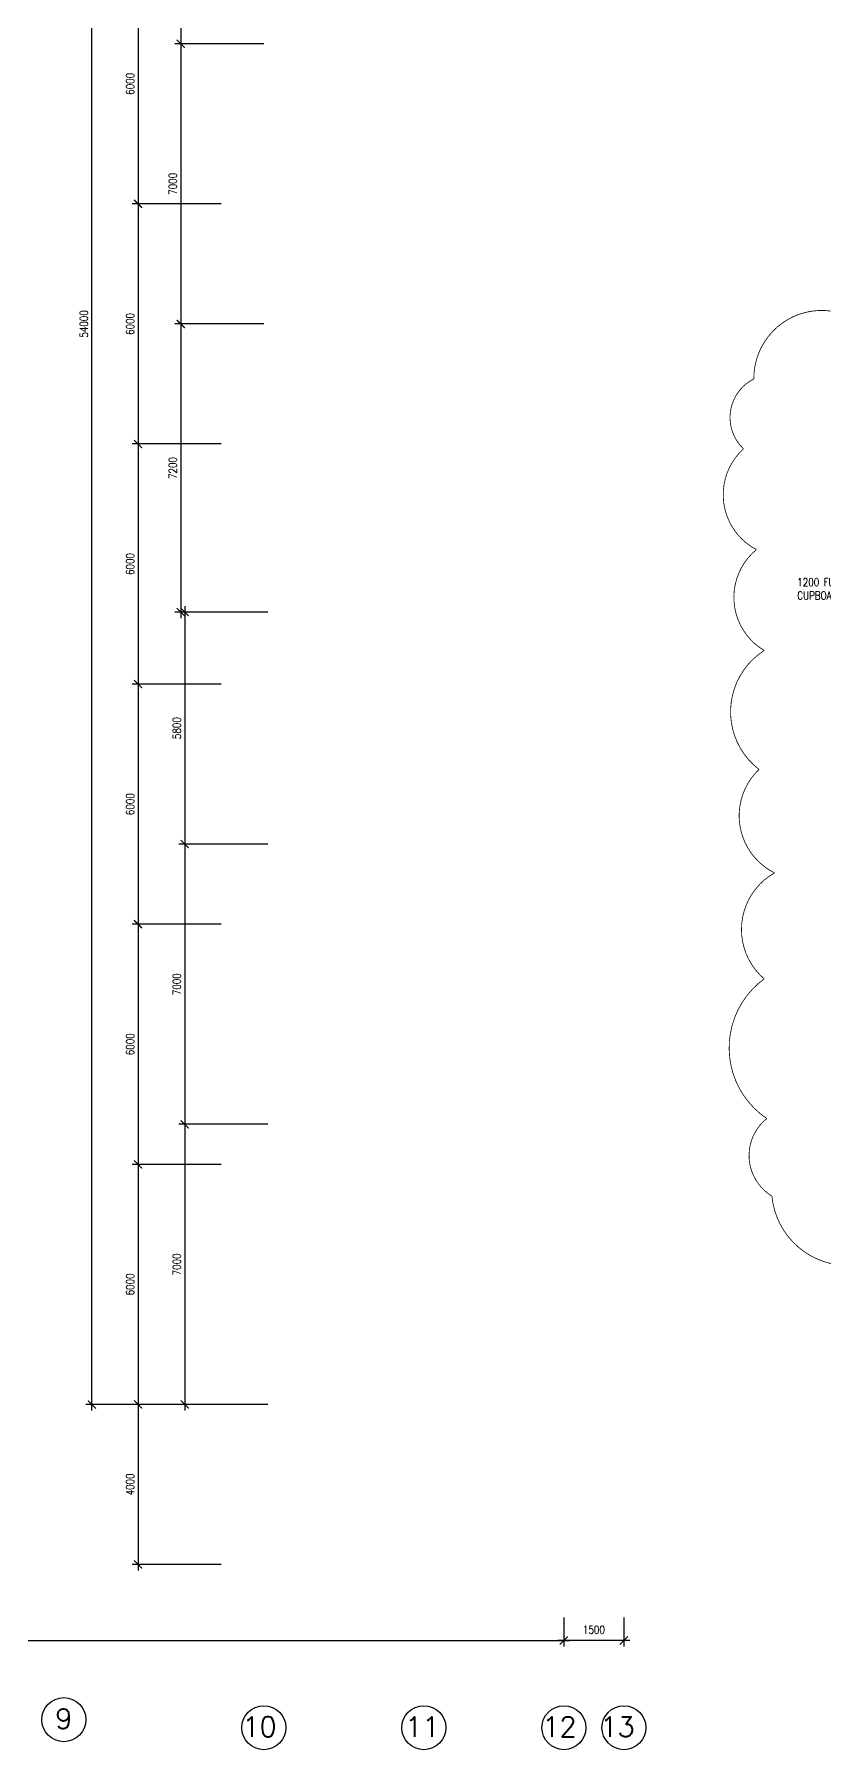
# Model space of a CAD drawing. Extents: x 2687779 to 2997471, y -863049 to -631414.
# Drawn here: x 2736478 to 2756235, y -847051 to -804187 of the extents above; entities that cross this region are included whole.
import ezdxf

# ---------------------------------------------------------------- set-up
doc = ezdxf.new("R2010")
doc.units = 0
doc.header["$LTSCALE"] = 10
doc.header["$MEASUREMENT"] = 0
doc.header["$PDMODE"] = 34
doc.layers.get('0').update_dxf_attribs({"linetype": 'CONTINUOUS'})
doc.layers.get('DEFPOINTS').update_dxf_attribs({"linetype": 'CONTINUOUS'})
for name, color, linetype in [('DIM', 7, 'CONTINUOUS'), ('FURN', 1, 'CONTINUOUS'), ('GRID-T', 7, 'CONTINUOUS'), ('RISERFUME', 1, 'CONTINUOUS')]:
    doc.layers.add(name, color=color, linetype=linetype)
doc.styles.add('DIMTEXT', font='romans.shx', dxfattribs={"width": 0.8, "height": 400})
doc.styles.add('ROMANS', font='romans.shx', dxfattribs={"width": 0.8, "height": 100})
doc.styles.get("Standard").update_dxf_attribs({"font": 'ROMANS.SHX'})
doc.dimstyles.new('STANDARD$0', dxfattribs={"dimscale": 0, "dimtxt": 8, "dimasz": 6, "dimexe": 1, "dimexo": 1, "dimgap": 3, "dimtad": 1, "dimdec": 0, "dimlfac": -1, "dimrnd": 1, "dimzin": 0, "dimdsep": 46, "dimtxsty": 'Standard', "dimcen": 0, "dimclrd": 5, "dimclre": 250, "dimadec": 0, "dimazin": 0, "dimtfac": 1, "dimtdec": 4, "dimtofl": 0, "dimtmove": 0, "dimatfit": 3, "dimfxl": 1, "dimtolj": 1, "dimtzin": 0, "dimarcsym": 0})

# ---------------------------------------------------------------- blocks, each defined once
blk = doc.blocks.new('_ARCHTICK')
at = {"color": 0, "linetype": 'ByBlock', "const_width": 0.15}
blk.add_lwpolyline([(-0.5, -0.5), (0.5, 0.5)], dxfattribs=at)
blk = doc.blocks.new('*D151')
at = {"layer": 'DEFPOINTS', "color": 0, "transparency": 16777216}
for p in [(2741296, -802424), (2739072, -808424), (2741296, -808424)]:
    blk.add_point(p, dxfattribs=at)
at = {"layer": 'DIM', "color": 7, "lineweight": -2, "transparency": 16777216}
for p, q in [((2739072, -802274), (2739072, -808574)), ((2741146, -802424), (2738922, -802424)), ((2741146, -808424), (2738922, -808424))]:
    blk.add_line(p, q, dxfattribs=at)
at = {"layer": 'DIM', "color": 7, "lineweight": -2, "transparency": 16777216, "xscale": 200, "yscale": 200, "zscale": 200}
for p, rotation in [((2739072, -802424), 90), ((2739072, -808424), 270)]:
    blk.add_blockref('_ARCHTICK', p, dxfattribs=dict(at, rotation=rotation))
at = {"layer": 'DIM', "color": 7, "transparency": 16777216, "insert": (2738872, -805424), "char_height": 200, "attachment_point": 5, "rotation": 90, "style": 'ROMANS'}
blk.add_mtext('\\A1;6000', dxfattribs=at)
blk = doc.blocks.new('*D152')
at = {"layer": 'DEFPOINTS', "color": 0, "transparency": 16777216}
for p in [(2741296, -808424), (2739072, -814424), (2741296, -814424)]:
    blk.add_point(p, dxfattribs=at)
at = {"layer": 'DIM', "color": 7, "lineweight": -2, "transparency": 16777216}
for p, q in [((2739072, -808274), (2739072, -814574)), ((2741146, -808424), (2738922, -808424)), ((2741146, -814424), (2738922, -814424))]:
    blk.add_line(p, q, dxfattribs=at)
at = {"layer": 'DIM', "color": 7, "lineweight": -2, "transparency": 16777216, "xscale": 200, "yscale": 200, "zscale": 200}
for p, rotation in [((2739072, -808424), 90), ((2739072, -814424), 270)]:
    blk.add_blockref('_ARCHTICK', p, dxfattribs=dict(at, rotation=rotation))
at = {"layer": 'DIM', "color": 7, "transparency": 16777216, "insert": (2738872, -811424), "char_height": 200, "attachment_point": 5, "rotation": 90, "style": 'ROMANS'}
blk.add_mtext('\\A1;6000', dxfattribs=at)
blk = doc.blocks.new('*D153')
at = {"layer": 'DEFPOINTS', "color": 0, "transparency": 16777216}
for p in [(2741296, -814424), (2739072, -820424), (2741296, -820424)]:
    blk.add_point(p, dxfattribs=at)
at = {"layer": 'DIM', "color": 7, "lineweight": -2, "transparency": 16777216}
for p, q in [((2739072, -814274), (2739072, -820574)), ((2741146, -814424), (2738922, -814424)), ((2741146, -820424), (2738922, -820424))]:
    blk.add_line(p, q, dxfattribs=at)
at = {"layer": 'DIM', "color": 7, "lineweight": -2, "transparency": 16777216, "xscale": 200, "yscale": 200, "zscale": 200}
for p, rotation in [((2739072, -814424), 90), ((2739072, -820424), 270)]:
    blk.add_blockref('_ARCHTICK', p, dxfattribs=dict(at, rotation=rotation))
at = {"layer": 'DIM', "color": 7, "transparency": 16777216, "insert": (2738872, -817424), "char_height": 200, "attachment_point": 5, "rotation": 90, "style": 'ROMANS'}
blk.add_mtext('\\A1;6000', dxfattribs=at)
blk = doc.blocks.new('*D154')
at = {"layer": 'DEFPOINTS', "color": 0, "transparency": 16777216}
for p in [(2741296, -820424), (2739072, -826424), (2741296, -826424)]:
    blk.add_point(p, dxfattribs=at)
at = {"layer": 'DIM', "color": 7, "lineweight": -2, "transparency": 16777216}
for p, q in [((2739072, -820274), (2739072, -826574)), ((2741146, -820424), (2738922, -820424)), ((2741146, -826424), (2738922, -826424))]:
    blk.add_line(p, q, dxfattribs=at)
at = {"layer": 'DIM', "color": 7, "lineweight": -2, "transparency": 16777216, "xscale": 200, "yscale": 200, "zscale": 200}
for p, rotation in [((2739072, -820424), 90), ((2739072, -826424), 270)]:
    blk.add_blockref('_ARCHTICK', p, dxfattribs=dict(at, rotation=rotation))
at = {"layer": 'DIM', "color": 7, "transparency": 16777216, "insert": (2738872, -823424), "char_height": 200, "attachment_point": 5, "rotation": 90, "style": 'ROMANS'}
blk.add_mtext('\\A1;6000', dxfattribs=at)
blk = doc.blocks.new('*D155')
at = {"layer": 'DEFPOINTS', "color": 0, "transparency": 16777216}
for p in [(2741296, -826424), (2739072, -832424), (2741296, -832424)]:
    blk.add_point(p, dxfattribs=at)
at = {"layer": 'DIM', "color": 7, "lineweight": -2, "transparency": 16777216}
for p, q in [((2739072, -826274), (2739072, -832574)), ((2741146, -826424), (2738922, -826424)), ((2741146, -832424), (2738922, -832424))]:
    blk.add_line(p, q, dxfattribs=at)
at = {"layer": 'DIM', "color": 7, "lineweight": -2, "transparency": 16777216, "xscale": 200, "yscale": 200, "zscale": 200}
for p, rotation in [((2739072, -826424), 90), ((2739072, -832424), 270)]:
    blk.add_blockref('_ARCHTICK', p, dxfattribs=dict(at, rotation=rotation))
at = {"layer": 'DIM', "color": 7, "transparency": 16777216, "insert": (2738872, -829424), "char_height": 200, "attachment_point": 5, "rotation": 90, "style": 'ROMANS'}
blk.add_mtext('\\A1;6000', dxfattribs=at)
blk = doc.blocks.new('*D156')
at = {"layer": 'DEFPOINTS', "color": 0, "transparency": 16777216}
for p in [(2741296, -832424), (2739072, -838424), (2741296, -838424)]:
    blk.add_point(p, dxfattribs=at)
at = {"layer": 'DIM', "color": 7, "lineweight": -2, "transparency": 16777216}
for p, q in [((2739072, -832274), (2739072, -838574)), ((2741146, -832424), (2738922, -832424)), ((2741146, -838424), (2738922, -838424))]:
    blk.add_line(p, q, dxfattribs=at)
at = {"layer": 'DIM', "color": 7, "lineweight": -2, "transparency": 16777216, "xscale": 200, "yscale": 200, "zscale": 200}
for p, rotation in [((2739072, -832424), 90), ((2739072, -838424), 270)]:
    blk.add_blockref('_ARCHTICK', p, dxfattribs=dict(at, rotation=rotation))
at = {"layer": 'DIM', "color": 7, "transparency": 16777216, "insert": (2738872, -835424), "char_height": 200, "attachment_point": 5, "rotation": 90, "style": 'ROMANS'}
blk.add_mtext('\\A1;6000', dxfattribs=at)
blk = doc.blocks.new('*D157')
at = {"layer": 'DEFPOINTS', "color": 0, "transparency": 16777216}
for p in [(2737918, -784424), (2740982, -784424), (2740982, -838424)]:
    blk.add_point(p, dxfattribs=at)
at = {"layer": 'DIM', "color": 7, "lineweight": -2, "transparency": 16777216}
for p, q in [((2737918, -838574), (2737918, -784274)), ((2740832, -784424), (2737768, -784424)), ((2740832, -838424), (2737768, -838424))]:
    blk.add_line(p, q, dxfattribs=at)
at = {"layer": 'DIM', "color": 7, "lineweight": -2, "transparency": 16777216, "xscale": 200, "yscale": 200, "zscale": 200}
for p, rotation in [((2737918, -784424), 90), ((2737918, -838424), 270)]:
    blk.add_blockref('_ARCHTICK', p, dxfattribs=dict(at, rotation=rotation))
at = {"layer": 'DIM', "color": 7, "transparency": 16777216, "insert": (2737718, -811424), "char_height": 200, "attachment_point": 5, "rotation": 90, "style": 'ROMANS'}
blk.add_mtext('\\A1;54000', dxfattribs=at)
blk = doc.blocks.new('*D158')
at = {"layer": 'DEFPOINTS', "color": 0, "transparency": 16777216}
for p in [(2741296, -838424), (2739072, -842424), (2741296, -842424)]:
    blk.add_point(p, dxfattribs=at)
at = {"layer": 'DIM', "color": 7, "lineweight": -2, "transparency": 16777216}
for p, q in [((2739072, -838274), (2739072, -842574)), ((2741146, -838424), (2738922, -838424)), ((2741146, -842424), (2738922, -842424))]:
    blk.add_line(p, q, dxfattribs=at)
at = {"layer": 'DIM', "color": 7, "lineweight": -2, "transparency": 16777216, "xscale": 200, "yscale": 200, "zscale": 200}
for p, rotation in [((2739072, -838424), 90), ((2739072, -842424), 270)]:
    blk.add_blockref('_ARCHTICK', p, dxfattribs=dict(at, rotation=rotation))
at = {"layer": 'DIM', "color": 7, "transparency": 16777216, "insert": (2738872, -840424), "char_height": 200, "attachment_point": 5, "rotation": 90, "style": 'ROMANS'}
blk.add_mtext('\\A1;4000', dxfattribs=at)
blk = doc.blocks.new('*D159')
at = {"layer": 'DEFPOINTS', "color": 0, "transparency": 16777216}
for p in [(2742464, -831424), (2740240, -838424), (2742464, -838424)]:
    blk.add_point(p, dxfattribs=at)
at = {"layer": 'DIM', "color": 7, "lineweight": -2, "transparency": 16777216}
for p, q in [((2742314, -831424), (2740090, -831424)), ((2740240, -831274), (2740240, -838574)), ((2742314, -838424), (2740090, -838424))]:
    blk.add_line(p, q, dxfattribs=at)
at = {"layer": 'DIM', "color": 7, "lineweight": -2, "transparency": 16777216, "xscale": 200, "yscale": 200, "zscale": 200}
for p, rotation in [((2740240, -831424), 90), ((2740240, -838424), 270)]:
    blk.add_blockref('_ARCHTICK', p, dxfattribs=dict(at, rotation=rotation))
at = {"layer": 'DIM', "color": 7, "transparency": 16777216, "insert": (2740040, -834924), "char_height": 200, "attachment_point": 5, "rotation": 90, "style": 'ROMANS'}
blk.add_mtext('\\A1;7000', dxfattribs=at)
blk = doc.blocks.new('*D160')
at = {"layer": 'DEFPOINTS', "color": 0, "transparency": 16777216}
for p in [(2742364, -811424), (2740140, -818624), (2742364, -818624)]:
    blk.add_point(p, dxfattribs=at)
at = {"layer": 'DIM', "color": 7, "lineweight": -2, "transparency": 16777216}
for p, q in [((2740140, -811274), (2740140, -818774)), ((2742214, -811424), (2739990, -811424)), ((2742214, -818624), (2739990, -818624))]:
    blk.add_line(p, q, dxfattribs=at)
at = {"layer": 'DIM', "color": 7, "lineweight": -2, "transparency": 16777216, "xscale": 200, "yscale": 200, "zscale": 200}
for p, rotation in [((2740140, -811424), 90), ((2740140, -818624), 270)]:
    blk.add_blockref('_ARCHTICK', p, dxfattribs=dict(at, rotation=rotation))
at = {"layer": 'DIM', "color": 7, "transparency": 16777216, "insert": (2739940, -815024), "char_height": 200, "attachment_point": 5, "rotation": 90, "style": 'ROMANS'}
blk.add_mtext('\\A1;7200', dxfattribs=at)
blk = doc.blocks.new('*D180')
at = {"layer": 'DEFPOINTS', "color": 0, "transparency": 16777216}
for p in [(2721716, -843662), (2749716, -843662), (2749716, -844324)]:
    blk.add_point(p, dxfattribs=at)
at = {"layer": 'DIM', "color": 7, "lineweight": -2, "transparency": 16777216}
for p, q in [((2721716, -843812), (2721716, -844474)), ((2749716, -843812), (2749716, -844474)), ((2721566, -844324), (2749866, -844324))]:
    blk.add_line(p, q, dxfattribs=at)
at = {"layer": 'DIM', "color": 7, "lineweight": -2, "transparency": 16777216, "xscale": 200, "yscale": 200, "zscale": 200, "rotation": 180}
blk.add_blockref('_ARCHTICK', (2721716, -844324), dxfattribs=at)
at = {"layer": 'DIM', "color": 7, "lineweight": -2, "transparency": 16777216, "xscale": 200, "yscale": 200, "zscale": 200}
blk.add_blockref('_ARCHTICK', (2749716, -844324), dxfattribs=at)
at = {"layer": 'DIM', "color": 7, "transparency": 16777216, "insert": (2735716, -844124), "char_height": 200, "attachment_point": 5, "style": 'ROMANS'}
blk.add_mtext('\\A1;28000', dxfattribs=at)
blk = doc.blocks.new('*D193')
at = {"layer": 'DEFPOINTS', "color": 0, "transparency": 16777216}
for p in [(2749716, -843597), (2751216, -843597), (2749716, -844324)]:
    blk.add_point(p, dxfattribs=at)
at = {"layer": 'DIM', "color": 7, "lineweight": -2, "transparency": 16777216}
for p, q in [((2749716, -843747), (2749716, -844474)), ((2751216, -843747), (2751216, -844474)), ((2751366, -844324), (2749566, -844324))]:
    blk.add_line(p, q, dxfattribs=at)
at = {"layer": 'DIM', "color": 7, "lineweight": -2, "transparency": 16777216, "xscale": 200, "yscale": 200, "zscale": 200}
for p, rotation in [((2749716, -844324), 179.9999999882428), ((2751216, -844324), 359.9999999882428)]:
    blk.add_blockref('_ARCHTICK', p, dxfattribs=dict(at, rotation=rotation))
at = {"layer": 'DIM', "color": 7, "transparency": 16777216, "insert": (2750466, -844053), "char_height": 200, "attachment_point": 5, "rotation": 360, "style": 'ROMANS'}
blk.add_mtext('\\A1;1500', dxfattribs=at)
blk = doc.blocks.new('*D225')
at = {"layer": 'DEFPOINTS', "color": 0, "transparency": 16777216}
for p in [(2742364, -797424), (2740140, -804424), (2742364, -804424)]:
    blk.add_point(p, dxfattribs=at)
at = {"layer": 'DIM', "color": 7, "lineweight": -2, "transparency": 16777216}
for p, q in [((2742214, -797424), (2739990, -797424)), ((2740140, -797274), (2740140, -804574)), ((2742214, -804424), (2739990, -804424))]:
    blk.add_line(p, q, dxfattribs=at)
at = {"layer": 'DIM', "color": 7, "lineweight": -2, "transparency": 16777216, "xscale": 200, "yscale": 200, "zscale": 200}
for p, rotation in [((2740140, -797424), 90), ((2740140, -804424), 270)]:
    blk.add_blockref('_ARCHTICK', p, dxfattribs=dict(at, rotation=rotation))
at = {"layer": 'DIM', "color": 7, "transparency": 16777216, "insert": (2739940, -800924), "char_height": 200, "attachment_point": 5, "rotation": 90, "style": 'ROMANS'}
blk.add_mtext('\\A1;7000', dxfattribs=at)
blk = doc.blocks.new('*D226')
at = {"layer": 'DEFPOINTS', "color": 0, "transparency": 16777216}
for p in [(2742364, -804424), (2740140, -811424), (2742364, -811424)]:
    blk.add_point(p, dxfattribs=at)
at = {"layer": 'DIM', "color": 7, "lineweight": -2, "transparency": 16777216}
for p, q in [((2742214, -804424), (2739990, -804424)), ((2740140, -804274), (2740140, -811574)), ((2742214, -811424), (2739990, -811424))]:
    blk.add_line(p, q, dxfattribs=at)
at = {"layer": 'DIM', "color": 7, "lineweight": -2, "transparency": 16777216, "xscale": 200, "yscale": 200, "zscale": 200}
for p, rotation in [((2740140, -804424), 90), ((2740140, -811424), 270)]:
    blk.add_blockref('_ARCHTICK', p, dxfattribs=dict(at, rotation=rotation))
at = {"layer": 'DIM', "color": 7, "transparency": 16777216, "insert": (2739940, -807924), "char_height": 200, "attachment_point": 5, "rotation": 90, "style": 'ROMANS'}
blk.add_mtext('\\A1;7000', dxfattribs=at)
blk = doc.blocks.new('*D233')
at = {"layer": 'DEFPOINTS', "color": 0, "transparency": 16777216}
for p in [(2742464, -824424), (2740240, -831424), (2742464, -831424)]:
    blk.add_point(p, dxfattribs=at)
at = {"layer": 'DIM', "color": 7, "lineweight": -2, "transparency": 16777216}
for p, q in [((2740240, -824274), (2740240, -831574)), ((2742314, -824424), (2740090, -824424)), ((2742314, -831424), (2740090, -831424))]:
    blk.add_line(p, q, dxfattribs=at)
at = {"layer": 'DIM', "color": 7, "lineweight": -2, "transparency": 16777216, "xscale": 200, "yscale": 200, "zscale": 200}
for p, rotation in [((2740240, -824424), 90), ((2740240, -831424), 270)]:
    blk.add_blockref('_ARCHTICK', p, dxfattribs=dict(at, rotation=rotation))
at = {"layer": 'DIM', "color": 7, "transparency": 16777216, "insert": (2740040, -827924), "char_height": 200, "attachment_point": 5, "rotation": 90, "style": 'ROMANS'}
blk.add_mtext('\\A1;7000', dxfattribs=at)
blk = doc.blocks.new('*D234')
at = {"layer": 'DEFPOINTS', "color": 0, "transparency": 16777216}
for p in [(2742464, -818624), (2740240, -824424), (2742464, -824424)]:
    blk.add_point(p, dxfattribs=at)
at = {"layer": 'DIM', "color": 7, "lineweight": -2, "transparency": 16777216}
for p, q in [((2742314, -818624), (2740090, -818624)), ((2740240, -818474), (2740240, -824574)), ((2742314, -824424), (2740090, -824424))]:
    blk.add_line(p, q, dxfattribs=at)
at = {"layer": 'DIM', "color": 7, "lineweight": -2, "transparency": 16777216, "xscale": 200, "yscale": 200, "zscale": 200}
for p, rotation in [((2740240, -818624), 90), ((2740240, -824424), 270)]:
    blk.add_blockref('_ARCHTICK', p, dxfattribs=dict(at, rotation=rotation))
at = {"layer": 'DIM', "color": 7, "transparency": 16777216, "insert": (2740040, -821524), "char_height": 200, "attachment_point": 5, "rotation": 90, "style": 'ROMANS'}
blk.add_mtext('\\A1;5800', dxfattribs=at)

msp = doc.modelspace()

# ---------------------------------------------------------------- linework, layer by layer
at = {"layer": 'GRID-T', "color": 7}
for centre in [(2737216.3, -846300.6), (2742216.3, -846500.7), (2746216.3, -846500.7), (2749716.3, -846500.7), (2751216.3, -846500.7)]:
    msp.add_circle(centre, 550, dxfattribs=at)
at = {"layer": 'RISERFUME', "color": 3, "linetype": 'Continuous', "const_width": 20}
msp.add_lwpolyline([(2754722.3, -819583.7, 0.5205671), (2754593, -822556.1, 0.5205671), (2754981, -825140.8, 0.5205671), (2754722.3, -827790, 0.5205671), (2754787, -831279.4, 0.5205671), (2754916.3, -833217.9, 0.5205671), (2757631.9, -834768.7, 0.2491694), (2759281, -832823, 0.300792), (2761123.5, -830956.3, 0.5205671), (2761252.8, -828113.1, 0.5205671), (2760412.2, -825205.4, 0.5205671), (2760412.2, -822943.8, 0.5205671), (2759959.6, -820682.2, 0.5205671), (2760088.9, -818743.7, 0.5205671), (2760153.6, -815965.2, 0.5205671), (2760088.9, -813639, 0.5205671), (2758860.4, -810989.7, 0.5205671), (2756726.7, -811183.5, 0.5205671), (2754463.7, -812798.9, 0.5205671), (2754205.1, -814543.6, 0.5205671), (2754528.4, -817063.6, 0.5205671)], format="xyb", close=True, dxfattribs=at)

# ---------------------------------------------------------------- texts
at = {"layer": 'FURN', "linetype": 'Continuous', "insert": (2755550, -817776.3), "char_height": 200, "width": 2653.586, "attachment_point": 1, "style": 'DIMTEXT'}
msp.add_mtext('1200 FUME\\PCUPBOARD\\P ', dxfattribs=at)
at = {"layer": 'GRID-T', "color": 3, "style": 'ROMANS'}
for s, p in [('9', (2737001.1, -846526.3)), ('10', (2741680.3, -846726.5)), ('11', (2745748.6, -846726.5)), ('12', (2749176.2, -846726.5)), ('13', (2750626.8, -846726.4))]:
    msp.add_text(s, height=500, dxfattribs=at).set_placement(p)

# ---------------------------------------------------------------- dimensions: what is measured, and where the dimension line sits
at = {"layer": 'DIM'}
for p1, p2, distance, picture, middle in [((2740981.8, -838424.1), (2740981.8, -784424.1), 3063.7, '*D157', (2737718.1, -811424.1)), ((2742363.6, -797424.1), (2742363.6, -804424.1), -2223.9, '*D225', (2739939.7, -800924.1)), ((2741295.6, -802424.1), (2741295.6, -808424.1), -2223.9, '*D151', (2738871.7, -805424.1)), ((2742363.6, -804424.1), (2742363.6, -811424.1), -2223.9, '*D226', (2739939.7, -807924.1)), ((2741295.6, -808424.1), (2741295.6, -814424.1), -2223.9, '*D152', (2738871.7, -811424.1)), ((2742363.6, -811424.1), (2742363.6, -818624.1), -2223.9, '*D160', (2739939.7, -815024.1)), ((2741295.6, -814424.1), (2741295.6, -820424.1), -2223.9, '*D153', (2738871.7, -817424.1)), ((2742463.7, -818624.1), (2742463.7, -824424.1), -2223.9, '*D234', (2740039.8, -821524.1)), ((2741295.6, -820424.1), (2741295.6, -826424.1), -2223.9, '*D154', (2738871.7, -823424.1)), ((2742463.7, -824424.1), (2742463.7, -831424.1), -2223.9, '*D233', (2740039.8, -827924.1)), ((2741295.6, -826424.1), (2741295.6, -832424.1), -2223.9, '*D155', (2738871.7, -829424.1)), ((2742463.7, -831424.1), (2742463.7, -838424.1), -2223.9, '*D159', (2740039.8, -834924.1)), ((2741295.6, -832424.1), (2741295.6, -838424.1), -2223.9, '*D156', (2738871.7, -835424.1)), ((2741295.6, -838424.1), (2741295.6, -842424.1), -2223.9, '*D158', (2738871.7, -840424.1))]:
    dim = msp.add_aligned_dim(p1=p1, p2=p2, distance=distance, dimstyle='STANDARD$0', override={"dimscale": 100, "dimtxt": 2, "dimasz": 2, "dimexe": 1.5, "dimexo": 1.5, "dimgap": 1, "dimtxsty": 'ROMANS', "dimblk": 'ARCHTICK', "dimdle": 1.5, "dimclrd": 7, "dimclre": 7, "dimclrt": 7, "dimtdec": 0, "dimtmove": 2}, dxfattribs=at)
    dim.commit()
    dim.dimension.update_dxf_attribs({"geometry": picture, "text_midpoint": middle})
dim = msp.add_linear_dim(base=(2749716.3, -844323.7), p1=(2721716.3, -843661.8), p2=(2749716.3, -843661.8), dimstyle='STANDARD$0', override={"dimscale": 100, "dimtxt": 2, "dimasz": 2, "dimexe": 1.5, "dimexo": 1.5, "dimgap": 1, "dimtxsty": 'ROMANS', "dimblk": 'ARCHTICK', "dimdle": 1.5, "dimclrd": 7, "dimclre": 7, "dimclrt": 7, "dimtdec": 0, "dimtmove": 2}, dxfattribs=at)
dim.commit()
dim.dimension.update_dxf_attribs({"geometry": '*D180', "text_midpoint": (2735716.3, -844123.7)})
dim = msp.add_linear_dim(base=(2749716.3, -844323.7), p1=(2751216.3, -843597.4), p2=(2749716.3, -843597.4), angle=180, dimstyle='STANDARD$0', override={"dimscale": 100, "dimtxt": 2, "dimasz": 2, "dimexe": 1.5, "dimexo": 1.5, "dimgap": 1, "dimtxsty": 'ROMANS', "dimblk": 'ARCHTICK', "dimdle": 1.5, "dimclrd": 7, "dimclre": 7, "dimclrt": 7, "dimtdec": 0, "dimtmove": 2}, dxfattribs=at)
dim.commit()
dim.dimension.update_dxf_attribs({"geometry": '*D193', "text_midpoint": (2750466.3, -844053.1), "dimtype": 161})

doc.saveas('drawing.dxf')
